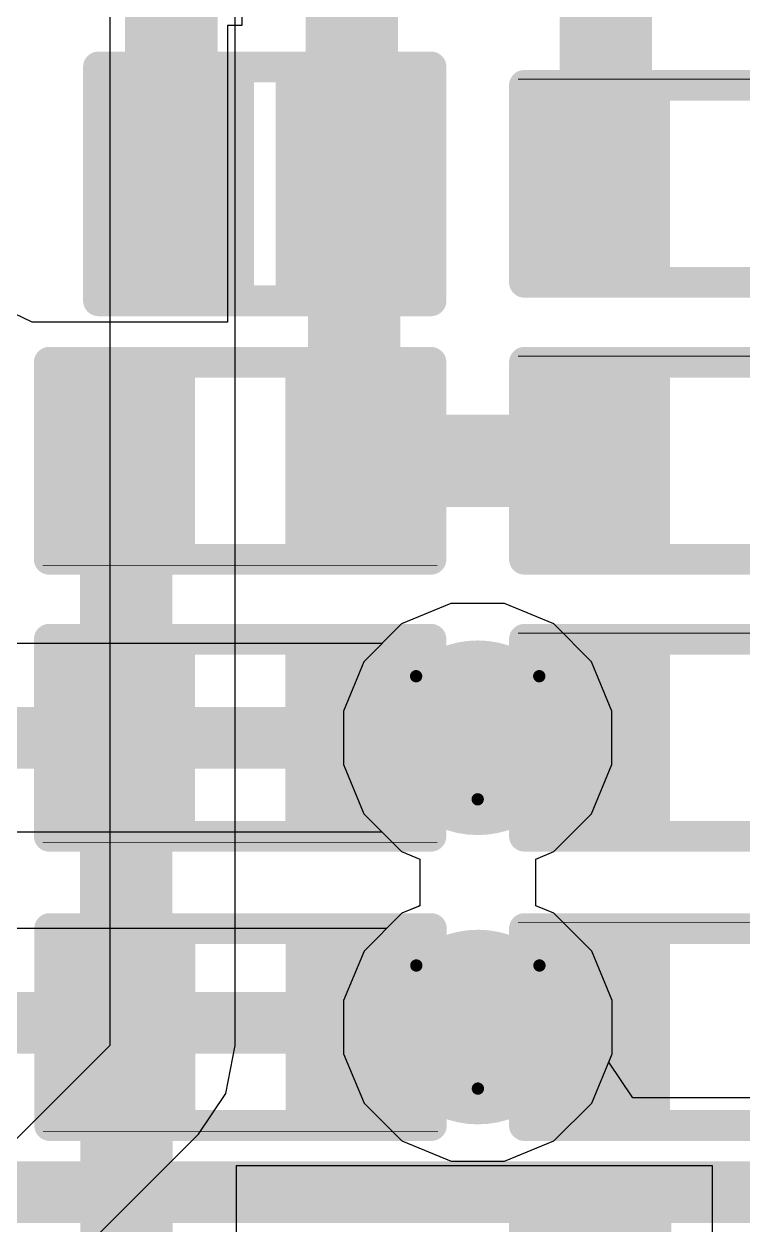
# Model space of a CAD drawing. Header units: inches. Extents: x -6 to 385, y -2 to 98.
# Drawn here: x 28.449 to 31.415, y 11.007 to 15.96 of the extents above; entities that cross this region are included whole.
import ezdxf

# ---------------------------------------------------------------- set-up
doc = ezdxf.new("R2010")
doc.units = ezdxf.units.IN
for name, color, linetype in [('Bottom Layer', 5, 'Continuous'), ('Bottom Overlay', 54, 'Continuous'), ('Bottom Paste', 16, 'Continuous'), ('Bottom Solder', 6, 'Continuous'), ('Drill Drawing', 1, 'Continuous'), ('Layer 1', 16, 'Continuous'), ('Layer 2', 76, 'Continuous'), ('Top Layer', 1, 'Continuous'), ('Top Solder', 216, 'Continuous'), ('Via Holes', 16, 'Continuous')]:
    doc.layers.add(name, color=color, linetype=linetype)

# ---------------------------------------------------------------- blocks, each defined once
blk = doc.blocks.new('R___0402_B_16')
at = {"layer": 'Bottom Layer'}
for points in [[(-0.2413, 0.3175), (-0.2413, -0.3175), (-0.6985, -0.3175), (-0.6985, 0.3175)], [(0.6985, 0.3175), (0.6985, -0.3175), (0.2413, -0.3175), (0.2413, 0.3175)]]:
    blk.add_hatch(color=5, dxfattribs=at).paths.add_polyline_path(points)
at = {"layer": 'Bottom Paste'}
for points in [[(-0.2413, 0.3175), (-0.2413, -0.3175), (-0.6985, -0.3175), (-0.6985, 0.3175)], [(0.6985, 0.3175), (0.6985, -0.3175), (0.2413, -0.3175), (0.2413, 0.3175)]]:
    blk.add_hatch(color=16, dxfattribs=at).paths.add_polyline_path(points)
at = {"layer": 'Bottom Solder'}
for points in [[(-0.1863, 0.3725), (-0.1863, -0.3725), (-0.7535, -0.3725), (-0.7535, 0.3725)], [(0.7535, 0.3725), (0.7535, -0.3725), (0.1863, -0.3725), (0.1863, 0.3725)]]:
    blk.add_hatch(color=6, dxfattribs=at).paths.add_polyline_path(points)
at = {"layer": 'Bottom Overlay'}
for points in [[(-0.7874, 0.4064, 0.127, 0.127, 0), (-0.7874, -0.4064, 0.127, 0.127, 0)], [(0.7874, 0.4064, 0.127, 0.127, 0), (-0.7874, 0.4064, 0.127, 0.127, 0)], [(0.7874, 0.4064, 0.127, 0.127, 0), (0.7874, -0.4064, 0.127, 0.127, 0)], [(0.8128, 0.4318, 0.00323, 0.00323, 0), (-0.8128, 0.4318, 0.00323, 0.00323, 0)], [(0.7874, -0.4064, 0.127, 0.127, 0), (-0.7874, -0.4064, 0.127, 0.127, 0)]]:
    blk.add_lwpolyline(points, format="xyseb", dxfattribs=at)
for points in [[(-0.8191, 0.4064, 0.0635, 0.0635, 1), (-0.7556, 0.4064, 0.0635, 0.0635, 1)], [(-0.8191, 0.4064, 0.0635, 0.0635, 1), (-0.7556, 0.4064, 0.0635, 0.0635, 1)], [(0.7556, 0.4064, 0.0635, 0.0635, 1), (0.8191, 0.4064, 0.0635, 0.0635, 1)], [(0.7556, 0.4064, 0.0635, 0.0635, 1), (0.8191, 0.4064, 0.0635, 0.0635, 1)], [(-0.8136, 0.4318, 0.00161, 0.00161, 1), (-0.812, 0.4318, 0.00161, 0.00161, 1)], [(0.812, 0.4318, 0.00161, 0.00161, 1), (0.8136, 0.4318, 0.00161, 0.00161, 1)], [(-0.8191, -0.4064, 0.0635, 0.0635, 1), (-0.7556, -0.4064, 0.0635, 0.0635, 1)], [(-0.8191, -0.4064, 0.0635, 0.0635, 1), (-0.7556, -0.4064, 0.0635, 0.0635, 1)], [(0.7556, -0.4064, 0.0635, 0.0635, 1), (0.8191, -0.4064, 0.0635, 0.0635, 1)], [(0.7556, -0.4064, 0.0635, 0.0635, 1), (0.8191, -0.4064, 0.0635, 0.0635, 1)]]:
    blk.add_lwpolyline(points, format="xyseb", close=True, dxfattribs=at)
blk = doc.blocks.new('R___0402_B_32')
at = {"layer": 'Bottom Layer'}
for points in [[(-0.2413, 0.3175), (-0.2413, -0.3175), (-0.6985, -0.3175), (-0.6985, 0.3175)], [(0.6985, 0.3175), (0.6985, -0.3175), (0.2413, -0.3175), (0.2413, 0.3175)]]:
    blk.add_hatch(color=5, dxfattribs=at).paths.add_polyline_path(points)
at = {"layer": 'Bottom Paste'}
for points in [[(-0.2413, 0.3175), (-0.2413, -0.3175), (-0.6985, -0.3175), (-0.6985, 0.3175)], [(0.6985, 0.3175), (0.6985, -0.3175), (0.2413, -0.3175), (0.2413, 0.3175)]]:
    blk.add_hatch(color=16, dxfattribs=at).paths.add_polyline_path(points)
at = {"layer": 'Bottom Solder'}
for points in [[(-0.1863, 0.3725), (-0.1863, -0.3725), (-0.7535, -0.3725), (-0.7535, 0.3725)], [(0.7535, 0.3725), (0.7535, -0.3725), (0.1863, -0.3725), (0.1863, 0.3725)]]:
    blk.add_hatch(color=6, dxfattribs=at).paths.add_polyline_path(points)
at = {"layer": 'Bottom Overlay'}
for points in [[(-0.7874, -0.4064, 0.127, 0.127, 0), (-0.7874, 0.4064, 0.127, 0.127, 0)], [(-0.7874, 0.4064, 0.127, 0.127, 0), (0.7874, 0.4064, 0.127, 0.127, 0)], [(0.7874, -0.4064, 0.127, 0.127, 0), (0.7874, 0.4064, 0.127, 0.127, 0)], [(-0.8128, 0.4318, 0.00323, 0.00323, 0), (0.8128, 0.4318, 0.00323, 0.00323, 0)], [(-0.7874, -0.4064, 0.127, 0.127, 0), (0.7874, -0.4064, 0.127, 0.127, 0)]]:
    blk.add_lwpolyline(points, format="xyseb", dxfattribs=at)
for points in [[(-0.8191, 0.4064, 0.0635, 0.0635, 1), (-0.7556, 0.4064, 0.0635, 0.0635, 1)], [(-0.8191, 0.4064, 0.0635, 0.0635, 1), (-0.7556, 0.4064, 0.0635, 0.0635, 1)], [(0.7556, 0.4064, 0.0635, 0.0635, 1), (0.8191, 0.4064, 0.0635, 0.0635, 1)], [(0.7556, 0.4064, 0.0635, 0.0635, 1), (0.8191, 0.4064, 0.0635, 0.0635, 1)], [(-0.8136, 0.4318, 0.00161, 0.00161, 1), (-0.812, 0.4318, 0.00161, 0.00161, 1)], [(0.812, 0.4318, 0.00161, 0.00161, 1), (0.8136, 0.4318, 0.00161, 0.00161, 1)], [(-0.8191, -0.4064, 0.0635, 0.0635, 1), (-0.7556, -0.4064, 0.0635, 0.0635, 1)], [(-0.8191, -0.4064, 0.0635, 0.0635, 1), (-0.7556, -0.4064, 0.0635, 0.0635, 1)], [(0.7556, -0.4064, 0.0635, 0.0635, 1), (0.8191, -0.4064, 0.0635, 0.0635, 1)], [(0.7556, -0.4064, 0.0635, 0.0635, 1), (0.8191, -0.4064, 0.0635, 0.0635, 1)]]:
    blk.add_lwpolyline(points, format="xyseb", close=True, dxfattribs=at)
blk = doc.blocks.new('R___0402_B_33')
at = {"layer": 'Bottom Layer'}
for points in [[(-0.2413, 0.3175), (-0.2413, -0.3175), (-0.6985, -0.3175), (-0.6985, 0.3175)], [(0.6985, 0.3175), (0.6985, -0.3175), (0.2413, -0.3175), (0.2413, 0.3175)]]:
    blk.add_hatch(color=5, dxfattribs=at).paths.add_polyline_path(points)
at = {"layer": 'Bottom Paste'}
for points in [[(-0.2413, 0.3175), (-0.2413, -0.3175), (-0.6985, -0.3175), (-0.6985, 0.3175)], [(0.6985, 0.3175), (0.6985, -0.3175), (0.2413, -0.3175), (0.2413, 0.3175)]]:
    blk.add_hatch(color=16, dxfattribs=at).paths.add_polyline_path(points)
at = {"layer": 'Bottom Solder'}
for points in [[(-0.1863, 0.3725), (-0.1863, -0.3725), (-0.7535, -0.3725), (-0.7535, 0.3725)], [(0.7535, 0.3725), (0.7535, -0.3725), (0.1863, -0.3725), (0.1863, 0.3725)]]:
    blk.add_hatch(color=6, dxfattribs=at).paths.add_polyline_path(points)
at = {"layer": 'Bottom Overlay'}
for points in [[(-0.7874, -0.4064, 0.127, 0.127, 0), (-0.7874, 0.4064, 0.127, 0.127, 0)], [(-0.7874, 0.4064, 0.127, 0.127, 0), (0.7874, 0.4064, 0.127, 0.127, 0)], [(0.7874, -0.4064, 0.127, 0.127, 0), (0.7874, 0.4064, 0.127, 0.127, 0)], [(-0.8128, 0.4318, 0.00323, 0.00323, 0), (0.8128, 0.4318, 0.00323, 0.00323, 0)], [(-0.7874, -0.4064, 0.127, 0.127, 0), (0.7874, -0.4064, 0.127, 0.127, 0)]]:
    blk.add_lwpolyline(points, format="xyseb", dxfattribs=at)
for points in [[(-0.8191, 0.4064, 0.0635, 0.0635, 1), (-0.7556, 0.4064, 0.0635, 0.0635, 1)], [(-0.8191, 0.4064, 0.0635, 0.0635, 1), (-0.7556, 0.4064, 0.0635, 0.0635, 1)], [(0.7556, 0.4064, 0.0635, 0.0635, 1), (0.8191, 0.4064, 0.0635, 0.0635, 1)], [(0.7556, 0.4064, 0.0635, 0.0635, 1), (0.8191, 0.4064, 0.0635, 0.0635, 1)], [(-0.8136, 0.4318, 0.00161, 0.00161, 1), (-0.812, 0.4318, 0.00161, 0.00161, 1)], [(0.812, 0.4318, 0.00161, 0.00161, 1), (0.8136, 0.4318, 0.00161, 0.00161, 1)], [(-0.8191, -0.4064, 0.0635, 0.0635, 1), (-0.7556, -0.4064, 0.0635, 0.0635, 1)], [(-0.8191, -0.4064, 0.0635, 0.0635, 1), (-0.7556, -0.4064, 0.0635, 0.0635, 1)], [(0.7556, -0.4064, 0.0635, 0.0635, 1), (0.8191, -0.4064, 0.0635, 0.0635, 1)], [(0.7556, -0.4064, 0.0635, 0.0635, 1), (0.8191, -0.4064, 0.0635, 0.0635, 1)]]:
    blk.add_lwpolyline(points, format="xyseb", close=True, dxfattribs=at)
blk = doc.blocks.new('R___0402_B_34')
at = {"layer": 'Bottom Layer'}
for points in [[(-0.2413, 0.3175), (-0.2413, -0.3175), (-0.6985, -0.3175), (-0.6985, 0.3175)], [(0.6985, 0.3175), (0.6985, -0.3175), (0.2413, -0.3175), (0.2413, 0.3175)]]:
    blk.add_hatch(color=5, dxfattribs=at).paths.add_polyline_path(points)
at = {"layer": 'Bottom Paste'}
for points in [[(-0.2413, 0.3175), (-0.2413, -0.3175), (-0.6985, -0.3175), (-0.6985, 0.3175)], [(0.6985, 0.3175), (0.6985, -0.3175), (0.2413, -0.3175), (0.2413, 0.3175)]]:
    blk.add_hatch(color=16, dxfattribs=at).paths.add_polyline_path(points)
at = {"layer": 'Bottom Solder'}
for points in [[(-0.1863, 0.3725), (-0.1863, -0.3725), (-0.7535, -0.3725), (-0.7535, 0.3725)], [(0.7535, 0.3725), (0.7535, -0.3725), (0.1863, -0.3725), (0.1863, 0.3725)]]:
    blk.add_hatch(color=6, dxfattribs=at).paths.add_polyline_path(points)
at = {"layer": 'Bottom Overlay'}
for points in [[(-0.7874, -0.4064, 0.127, 0.127, 0), (-0.7874, 0.4064, 0.127, 0.127, 0)], [(-0.7874, 0.4064, 0.127, 0.127, 0), (0.7874, 0.4064, 0.127, 0.127, 0)], [(0.7874, -0.4064, 0.127, 0.127, 0), (0.7874, 0.4064, 0.127, 0.127, 0)], [(-0.8128, 0.4318, 0.00323, 0.00323, 0), (0.8128, 0.4318, 0.00323, 0.00323, 0)], [(-0.7874, -0.4064, 0.127, 0.127, 0), (0.7874, -0.4064, 0.127, 0.127, 0)]]:
    blk.add_lwpolyline(points, format="xyseb", dxfattribs=at)
for points in [[(-0.8191, 0.4064, 0.0635, 0.0635, 1), (-0.7556, 0.4064, 0.0635, 0.0635, 1)], [(-0.8191, 0.4064, 0.0635, 0.0635, 1), (-0.7556, 0.4064, 0.0635, 0.0635, 1)], [(0.7556, 0.4064, 0.0635, 0.0635, 1), (0.8191, 0.4064, 0.0635, 0.0635, 1)], [(0.7556, 0.4064, 0.0635, 0.0635, 1), (0.8191, 0.4064, 0.0635, 0.0635, 1)], [(-0.8136, 0.4318, 0.00161, 0.00161, 1), (-0.812, 0.4318, 0.00161, 0.00161, 1)], [(0.812, 0.4318, 0.00161, 0.00161, 1), (0.8136, 0.4318, 0.00161, 0.00161, 1)], [(-0.8191, -0.4064, 0.0635, 0.0635, 1), (-0.7556, -0.4064, 0.0635, 0.0635, 1)], [(-0.8191, -0.4064, 0.0635, 0.0635, 1), (-0.7556, -0.4064, 0.0635, 0.0635, 1)], [(0.7556, -0.4064, 0.0635, 0.0635, 1), (0.8191, -0.4064, 0.0635, 0.0635, 1)], [(0.7556, -0.4064, 0.0635, 0.0635, 1), (0.8191, -0.4064, 0.0635, 0.0635, 1)]]:
    blk.add_lwpolyline(points, format="xyseb", close=True, dxfattribs=at)
blk = doc.blocks.new('R___0402_B_36')
at = {"layer": 'Bottom Layer'}
for points in [[(-0.2413, 0.3175), (-0.2413, -0.3175), (-0.6985, -0.3175), (-0.6985, 0.3175)], [(0.6985, 0.3175), (0.6985, -0.3175), (0.2413, -0.3175), (0.2413, 0.3175)]]:
    blk.add_hatch(color=5, dxfattribs=at).paths.add_polyline_path(points)
at = {"layer": 'Bottom Paste'}
for points in [[(-0.2413, 0.3175), (-0.2413, -0.3175), (-0.6985, -0.3175), (-0.6985, 0.3175)], [(0.6985, 0.3175), (0.6985, -0.3175), (0.2413, -0.3175), (0.2413, 0.3175)]]:
    blk.add_hatch(color=16, dxfattribs=at).paths.add_polyline_path(points)
at = {"layer": 'Bottom Solder'}
for points in [[(-0.1863, 0.3725), (-0.1863, -0.3725), (-0.7535, -0.3725), (-0.7535, 0.3725)], [(0.7535, 0.3725), (0.7535, -0.3725), (0.1863, -0.3725), (0.1863, 0.3725)]]:
    blk.add_hatch(color=6, dxfattribs=at).paths.add_polyline_path(points)
at = {"layer": 'Bottom Overlay'}
for points in [[(-0.7874, -0.4064, 0.127, 0.127, 0), (-0.7874, 0.4064, 0.127, 0.127, 0)], [(-0.7874, 0.4064, 0.127, 0.127, 0), (0.7874, 0.4064, 0.127, 0.127, 0)], [(0.7874, -0.4064, 0.127, 0.127, 0), (0.7874, 0.4064, 0.127, 0.127, 0)], [(-0.8128, 0.4318, 0.00323, 0.00323, 0), (0.8128, 0.4318, 0.00323, 0.00323, 0)], [(-0.7874, -0.4064, 0.127, 0.127, 0), (0.7874, -0.4064, 0.127, 0.127, 0)]]:
    blk.add_lwpolyline(points, format="xyseb", dxfattribs=at)
for points in [[(-0.8191, 0.4064, 0.0635, 0.0635, 1), (-0.7556, 0.4064, 0.0635, 0.0635, 1)], [(-0.8191, 0.4064, 0.0635, 0.0635, 1), (-0.7556, 0.4064, 0.0635, 0.0635, 1)], [(0.7556, 0.4064, 0.0635, 0.0635, 1), (0.8191, 0.4064, 0.0635, 0.0635, 1)], [(0.7556, 0.4064, 0.0635, 0.0635, 1), (0.8191, 0.4064, 0.0635, 0.0635, 1)], [(-0.8136, 0.4318, 0.00161, 0.00161, 1), (-0.812, 0.4318, 0.00161, 0.00161, 1)], [(0.812, 0.4318, 0.00161, 0.00161, 1), (0.8136, 0.4318, 0.00161, 0.00161, 1)], [(-0.8191, -0.4064, 0.0635, 0.0635, 1), (-0.7556, -0.4064, 0.0635, 0.0635, 1)], [(-0.8191, -0.4064, 0.0635, 0.0635, 1), (-0.7556, -0.4064, 0.0635, 0.0635, 1)], [(0.7556, -0.4064, 0.0635, 0.0635, 1), (0.8191, -0.4064, 0.0635, 0.0635, 1)], [(0.7556, -0.4064, 0.0635, 0.0635, 1), (0.8191, -0.4064, 0.0635, 0.0635, 1)]]:
    blk.add_lwpolyline(points, format="xyseb", close=True, dxfattribs=at)
blk = doc.blocks.new('R___0402_B_39')
at = {"layer": 'Bottom Layer'}
for points in [[(-0.2413, 0.3175), (-0.2413, -0.3175), (-0.6985, -0.3175), (-0.6985, 0.3175)], [(0.6985, 0.3175), (0.6985, -0.3175), (0.2413, -0.3175), (0.2413, 0.3175)]]:
    blk.add_hatch(color=5, dxfattribs=at).paths.add_polyline_path(points)
at = {"layer": 'Bottom Paste'}
for points in [[(-0.2413, 0.3175), (-0.2413, -0.3175), (-0.6985, -0.3175), (-0.6985, 0.3175)], [(0.6985, 0.3175), (0.6985, -0.3175), (0.2413, -0.3175), (0.2413, 0.3175)]]:
    blk.add_hatch(color=16, dxfattribs=at).paths.add_polyline_path(points)
at = {"layer": 'Bottom Solder'}
for points in [[(-0.1863, 0.3725), (-0.1863, -0.3725), (-0.7535, -0.3725), (-0.7535, 0.3725)], [(0.7535, 0.3725), (0.7535, -0.3725), (0.1863, -0.3725), (0.1863, 0.3725)]]:
    blk.add_hatch(color=6, dxfattribs=at).paths.add_polyline_path(points)
at = {"layer": 'Bottom Overlay'}
for points in [[(-0.7874, 0.4064, 0.127, 0.127, 0), (-0.7874, -0.4064, 0.127, 0.127, 0)], [(0.7874, 0.4064, 0.127, 0.127, 0), (-0.7874, 0.4064, 0.127, 0.127, 0)], [(0.7874, 0.4064, 0.127, 0.127, 0), (0.7874, -0.4064, 0.127, 0.127, 0)], [(0.8128, 0.4318, 0.00323, 0.00323, 0), (-0.8128, 0.4318, 0.00323, 0.00323, 0)], [(0.7874, -0.4064, 0.127, 0.127, 0), (-0.7874, -0.4064, 0.127, 0.127, 0)]]:
    blk.add_lwpolyline(points, format="xyseb", dxfattribs=at)
for points in [[(-0.8191, 0.4064, 0.0635, 0.0635, 1), (-0.7556, 0.4064, 0.0635, 0.0635, 1)], [(-0.8191, 0.4064, 0.0635, 0.0635, 1), (-0.7556, 0.4064, 0.0635, 0.0635, 1)], [(0.7556, 0.4064, 0.0635, 0.0635, 1), (0.8191, 0.4064, 0.0635, 0.0635, 1)], [(0.7556, 0.4064, 0.0635, 0.0635, 1), (0.8191, 0.4064, 0.0635, 0.0635, 1)], [(-0.8136, 0.4318, 0.00161, 0.00161, 1), (-0.812, 0.4318, 0.00161, 0.00161, 1)], [(0.812, 0.4318, 0.00161, 0.00161, 1), (0.8136, 0.4318, 0.00161, 0.00161, 1)], [(-0.8191, -0.4064, 0.0635, 0.0635, 1), (-0.7556, -0.4064, 0.0635, 0.0635, 1)], [(-0.8191, -0.4064, 0.0635, 0.0635, 1), (-0.7556, -0.4064, 0.0635, 0.0635, 1)], [(0.7556, -0.4064, 0.0635, 0.0635, 1), (0.8191, -0.4064, 0.0635, 0.0635, 1)], [(0.7556, -0.4064, 0.0635, 0.0635, 1), (0.8191, -0.4064, 0.0635, 0.0635, 1)]]:
    blk.add_lwpolyline(points, format="xyseb", close=True, dxfattribs=at)
blk = doc.blocks.new('R___0402_B_40')
at = {"layer": 'Bottom Layer'}
for points in [[(-0.2413, 0.3175), (-0.2413, -0.3175), (-0.6985, -0.3175), (-0.6985, 0.3175)], [(0.6985, 0.3175), (0.6985, -0.3175), (0.2413, -0.3175), (0.2413, 0.3175)]]:
    blk.add_hatch(color=5, dxfattribs=at).paths.add_polyline_path(points)
at = {"layer": 'Bottom Paste'}
for points in [[(-0.2413, 0.3175), (-0.2413, -0.3175), (-0.6985, -0.3175), (-0.6985, 0.3175)], [(0.6985, 0.3175), (0.6985, -0.3175), (0.2413, -0.3175), (0.2413, 0.3175)]]:
    blk.add_hatch(color=16, dxfattribs=at).paths.add_polyline_path(points)
at = {"layer": 'Bottom Solder'}
for points in [[(-0.1863, 0.3725), (-0.1863, -0.3725), (-0.7535, -0.3725), (-0.7535, 0.3725)], [(0.7535, 0.3725), (0.7535, -0.3725), (0.1863, -0.3725), (0.1863, 0.3725)]]:
    blk.add_hatch(color=6, dxfattribs=at).paths.add_polyline_path(points)
at = {"layer": 'Bottom Overlay'}
for points in [[(-0.7874, 0.4064, 0.127, 0.127, 0), (-0.7874, -0.4064, 0.127, 0.127, 0)], [(0.7874, 0.4064, 0.127, 0.127, 0), (-0.7874, 0.4064, 0.127, 0.127, 0)], [(0.7874, 0.4064, 0.127, 0.127, 0), (0.7874, -0.4064, 0.127, 0.127, 0)], [(0.8128, 0.4318, 0.00323, 0.00323, 0), (-0.8128, 0.4318, 0.00323, 0.00323, 0)], [(0.7874, -0.4064, 0.127, 0.127, 0), (-0.7874, -0.4064, 0.127, 0.127, 0)]]:
    blk.add_lwpolyline(points, format="xyseb", dxfattribs=at)
for points in [[(-0.8191, 0.4064, 0.0635, 0.0635, 1), (-0.7556, 0.4064, 0.0635, 0.0635, 1)], [(-0.8191, 0.4064, 0.0635, 0.0635, 1), (-0.7556, 0.4064, 0.0635, 0.0635, 1)], [(0.7556, 0.4064, 0.0635, 0.0635, 1), (0.8191, 0.4064, 0.0635, 0.0635, 1)], [(0.7556, 0.4064, 0.0635, 0.0635, 1), (0.8191, 0.4064, 0.0635, 0.0635, 1)], [(-0.8136, 0.4318, 0.00161, 0.00161, 1), (-0.812, 0.4318, 0.00161, 0.00161, 1)], [(0.812, 0.4318, 0.00161, 0.00161, 1), (0.8136, 0.4318, 0.00161, 0.00161, 1)], [(-0.8191, -0.4064, 0.0635, 0.0635, 1), (-0.7556, -0.4064, 0.0635, 0.0635, 1)], [(-0.8191, -0.4064, 0.0635, 0.0635, 1), (-0.7556, -0.4064, 0.0635, 0.0635, 1)], [(0.7556, -0.4064, 0.0635, 0.0635, 1), (0.8191, -0.4064, 0.0635, 0.0635, 1)], [(0.7556, -0.4064, 0.0635, 0.0635, 1), (0.8191, -0.4064, 0.0635, 0.0635, 1)]]:
    blk.add_lwpolyline(points, format="xyseb", close=True, dxfattribs=at)
blk = doc.blocks.new('SOD_882_B__D___________B_69')
at = {"layer": 'Bottom Layer'}
for points in [[(-0.1, -0.4), (-0.6, -0.4), (-0.6, 0.4), (-0.1, 0.4)], [(0.6, -0.4), (0.1, -0.4), (0.1, 0.4), (0.6, 0.4)]]:
    blk.add_hatch(color=5, dxfattribs=at).paths.add_polyline_path(points)
at = {"layer": 'Bottom Paste'}
for points in [[(-0.1, -0.4), (-0.6, -0.4), (-0.6, 0.4), (-0.1, 0.4)], [(0.6, -0.4), (0.1, -0.4), (0.1, 0.4), (0.6, 0.4)]]:
    blk.add_hatch(color=16, dxfattribs=at).paths.add_polyline_path(points)
at = {"layer": 'Bottom Solder'}
for points in [[(-0.045, -0.455), (-0.655, -0.455), (-0.655, 0.455), (-0.045, 0.455)], [(0.655, -0.455), (0.045, -0.455), (0.045, 0.455), (0.655, 0.455)]]:
    blk.add_hatch(color=6, dxfattribs=at).paths.add_polyline_path(points)
at = {"layer": 'Bottom Overlay'}
for points in [[(-0.6858, -0.4826, 0.127, 0.127, 0), (-0.6858, 0.4826, 0.127, 0.127, 0)], [(-0.6858, 0.4826, 0.127, 0.127, 0), (0.6858, 0.4826, 0.127, 0.127, 0)], [(0.6858, -0.4826, 0.127, 0.127, 0), (0.6858, 0.4826, 0.127, 0.127, 0)], [(-0.6858, -0.4826, 0.127, 0.127, 0), (0.6858, -0.4826, 0.127, 0.127, 0)]]:
    blk.add_lwpolyline(points, format="xyseb", dxfattribs=at)
for points in [[(-0.7176, 0.4826, 0.0635, 0.0635, 1), (-0.654, 0.4826, 0.0635, 0.0635, 1)], [(-0.7176, 0.4826, 0.0635, 0.0635, 1), (-0.654, 0.4826, 0.0635, 0.0635, 1)], [(0.654, 0.4826, 0.0635, 0.0635, 1), (0.7176, 0.4826, 0.0635, 0.0635, 1)], [(0.654, 0.4826, 0.0635, 0.0635, 1), (0.7176, 0.4826, 0.0635, 0.0635, 1)], [(-0.7176, -0.4826, 0.0635, 0.0635, 1), (-0.654, -0.4826, 0.0635, 0.0635, 1)], [(-0.7176, -0.4826, 0.0635, 0.0635, 1), (-0.654, -0.4826, 0.0635, 0.0635, 1)], [(0.654, -0.4826, 0.0635, 0.0635, 1), (0.7176, -0.4826, 0.0635, 0.0635, 1)], [(0.654, -0.4826, 0.0635, 0.0635, 1), (0.7176, -0.4826, 0.0635, 0.0635, 1)]]:
    blk.add_lwpolyline(points, format="xyseb", close=True, dxfattribs=at)
blk = doc.blocks.new('C___0402_B_84')
at = {"layer": 'Bottom Layer'}
for points in [[(-0.2413, 0.3175), (-0.2413, -0.3175), (-0.6985, -0.3175), (-0.6985, 0.3175)], [(0.6985, 0.3175), (0.6985, -0.3175), (0.2413, -0.3175), (0.2413, 0.3175)]]:
    blk.add_hatch(color=5, dxfattribs=at).paths.add_polyline_path(points)
at = {"layer": 'Bottom Paste'}
for points in [[(-0.2413, 0.3175), (-0.2413, -0.3175), (-0.6985, -0.3175), (-0.6985, 0.3175)], [(0.6985, 0.3175), (0.6985, -0.3175), (0.2413, -0.3175), (0.2413, 0.3175)]]:
    blk.add_hatch(color=16, dxfattribs=at).paths.add_polyline_path(points)
at = {"layer": 'Bottom Solder'}
for points in [[(-0.1813, 0.3775), (-0.1813, -0.3775), (-0.7585, -0.3775), (-0.7585, 0.3775)], [(0.7585, 0.3775), (0.7585, -0.3775), (0.1813, -0.3775), (0.1813, 0.3775)]]:
    blk.add_hatch(color=6, dxfattribs=at).paths.add_polyline_path(points)
at = {"layer": 'Bottom Overlay'}
for points in [[(-0.7874, 0.4064, 0.127, 0.127, 0), (-0.7874, -0.4064, 0.127, 0.127, 0)], [(-0.2794, 0.4064, 0.127, 0.127, 0), (-0.7874, 0.4064, 0.127, 0.127, 0)], [(0.7874, 0.4064, 0.127, 0.127, 0), (0.2794, 0.4064, 0.127, 0.127, 0)], [(0.7874, 0.4064, 0.127, 0.127, 0), (0.7874, -0.4064, 0.127, 0.127, 0)], [(-0.2794, -0.4064, 0.127, 0.127, 0), (-0.7874, -0.4064, 0.127, 0.127, 0)], [(0.7874, -0.4064, 0.127, 0.127, 0), (0.2794, -0.4064, 0.127, 0.127, 0)]]:
    blk.add_lwpolyline(points, format="xyseb", dxfattribs=at)
for points in [[(-0.8191, 0.4064, 0.0635, 0.0635, 1), (-0.7556, 0.4064, 0.0635, 0.0635, 1)], [(-0.8191, 0.4064, 0.0635, 0.0635, 1), (-0.7556, 0.4064, 0.0635, 0.0635, 1)], [(-0.3112, 0.4064, 0.0635, 0.0635, 1), (-0.2477, 0.4064, 0.0635, 0.0635, 1)], [(0.2477, 0.4064, 0.0635, 0.0635, 1), (0.3111, 0.4064, 0.0635, 0.0635, 1)], [(0.7557, 0.4064, 0.0635, 0.0635, 1), (0.8192, 0.4064, 0.0635, 0.0635, 1)], [(0.7557, 0.4064, 0.0635, 0.0635, 1), (0.8192, 0.4064, 0.0635, 0.0635, 1)], [(-0.8191, -0.4064, 0.0635, 0.0635, 1), (-0.7556, -0.4064, 0.0635, 0.0635, 1)], [(-0.8191, -0.4064, 0.0635, 0.0635, 1), (-0.7556, -0.4064, 0.0635, 0.0635, 1)], [(-0.3111, -0.4064, 0.0635, 0.0635, 1), (-0.2477, -0.4064, 0.0635, 0.0635, 1)], [(0.2477, -0.4064, 0.0635, 0.0635, 1), (0.3111, -0.4064, 0.0635, 0.0635, 1)], [(0.7556, -0.4064, 0.0635, 0.0635, 1), (0.8191, -0.4064, 0.0635, 0.0635, 1)], [(0.7556, -0.4064, 0.0635, 0.0635, 1), (0.8191, -0.4064, 0.0635, 0.0635, 1)]]:
    blk.add_lwpolyline(points, format="xyseb", close=True, dxfattribs=at)

msp = doc.modelspace()

# ---------------------------------------------------------------- hatches: boundary and pattern name
at = {"layer": 'Bottom Layer'}
h = msp.add_hatch(color=5, dxfattribs=at)
edge = h.paths.add_edge_path()
edge.add_arc((30.3209, 13.014), 0.3, 0, 360)
h = msp.add_hatch(color=5, dxfattribs=at)
edge = h.paths.add_edge_path()
edge.add_arc((30.3217, 11.8202), 0.3, 0, 360)
at = {"layer": 'Bottom Solder'}
h = msp.add_hatch(color=6, dxfattribs=at)
edge = h.paths.add_edge_path()
edge.add_arc((30.3209, 13.014), 0.4016, 0, 360)
h = msp.add_hatch(color=6, dxfattribs=at)
edge = h.paths.add_edge_path()
edge.add_arc((30.3217, 11.8202), 0.4016, 0, 360)
at = {"layer": 'Layer 1'}
h = msp.add_hatch(color=16, dxfattribs=at)
edge = h.paths.add_edge_path()
edge.add_arc((30.3209, 13.014), 0.3, 0, 360)
h = msp.add_hatch(color=16, dxfattribs=at)
edge = h.paths.add_edge_path()
edge.add_arc((30.3217, 11.8202), 0.3, 0, 360)
at = {"layer": 'Layer 2'}
h = msp.add_hatch(color=76, dxfattribs=at)
edge = h.paths.add_edge_path()
edge.add_arc((30.3209, 13.014), 0.3, 0, 360)
h = msp.add_hatch(color=76, dxfattribs=at)
edge = h.paths.add_edge_path()
edge.add_arc((30.3217, 11.8202), 0.3, 0, 360)
at = {"layer": 'Top Layer'}
h = msp.add_hatch(color=1, dxfattribs=at)
edge = h.paths.add_edge_path()
edge.add_arc((30.3209, 13.014), 0.3, 0, 360)
h = msp.add_hatch(color=1, dxfattribs=at)
edge = h.paths.add_edge_path()
edge.add_arc((30.3217, 11.8202), 0.3, 0, 360)
at = {"layer": 'Top Solder'}
h = msp.add_hatch(color=216, dxfattribs=at)
edge = h.paths.add_edge_path()
edge.add_arc((30.3209, 13.014), 0.4016, 0, 360)
h = msp.add_hatch(color=216, dxfattribs=at)
edge = h.paths.add_edge_path()
edge.add_arc((30.3217, 11.8202), 0.4016, 0, 360)
at = {"layer": 'Via Holes'}
h = msp.add_hatch(color=7, dxfattribs=at)
edge = h.paths.add_edge_path()
edge.add_arc((30.3209, 13.014), 0.15, 0, 360)
h = msp.add_hatch(color=7, dxfattribs=at)
edge = h.paths.add_edge_path()
edge.add_arc((30.3217, 11.8202), 0.15, 0, 360)

# ---------------------------------------------------------------- linework, layer by layer
at = {"layer": 'Bottom Layer'}
for p, q in [((29.3483, 18.6068), (29.3483, 15.9539)), ((29.3483, 15.9539), (29.2884, 15.9539)), ((29.2884, 15.9539), (29.2884, 14.7285)), ((28.4834, 14.7285), (28.3694, 14.7845)), ((29.2884, 14.7285), (28.4834, 14.7285)), ((29.3257, 10.7789), (29.3257, 11.2487)), ((29.3257, 11.2487), (30.1707, 11.2487)), ((30.1707, 11.2487), (30.2949, 11.2487)), ((30.2949, 11.2487), (30.2949, 11.2487)), ((30.2949, 11.2487), (30.3485, 11.2487)), ((30.3485, 11.2487), (30.3485, 11.2487)), ((30.3485, 11.2487), (31.2883, 11.2487)), ((31.2883, 11.2487), (31.2883, 10.1565))]:
    msp.add_line(p, q, dxfattribs=at)
for points in [[(29.8015, 15.3091, 0.381, 0.381, 0), (29.8015, 18.6068, 0.381, 0.381, 0)], [(29.057, 15.3353, 0.381, 0.381, 0), (29.057, 16.5192, 0.381, 0.381, 0)], [(30.8494, 15.3, 0.381, 0.381, 0), (30.8494, 16.5192, 0.381, 0.381, 0)], [(29.057, 15.3353, 0.381, 0.381, 0), (29.0924, 15.2999, 0.381, 0.381, 0)], [(29.7924, 15.2999, 0.381, 0.381, 0), (29.8015, 15.3091, 0.381, 0.381, 0)], [(29.7924, 15.2999, 0.381, 0.381, 0), (29.8107, 15.2999, 0.381, 0.381, 0)], [(29.8107, 14.157, 0.381, 0.381, 0), (29.8107, 15.2999, 0.381, 0.381, 0)], [(30.8311, 15.3, 0.381, 0.381, 0), (30.8494, 15.3, 0.381, 0.381, 0)], [(28.8631, 14.1492, 0.381, 0.381, 0), (28.8709, 14.157, 0.381, 0.381, 0)], [(28.8709, 13.014, 0.381, 0.381, 0), (28.8709, 14.157, 0.381, 0.381, 0)], [(29.8107, 14.157, 0.381, 0.381, 0), (30.8312, 14.157, 0.381, 0.381, 0)], [(28.8709, 11.8202, 0.381, 0.381, 0), (28.8709, 13.014, 0.381, 0.381, 0)], [(29.8107, 13.014, 0.381, 0.381, 0), (30.3209, 13.014, 0.381, 0.381, 0)], [(30.3209, 13.014, 0.381, 0.381, 0), (30.8312, 13.014, 0.381, 0.381, 0)], [(28.8709, 11.8202, 0.381, 0.381, 0), (28.8725, 11.8202, 0.381, 0.381, 0)], [(28.8725, 10.4486, 0.381, 0.381, 0), (28.8725, 11.8202, 0.381, 0.381, 0)], [(29.8123, 11.8202, 0.381, 0.381, 0), (30.3217, 11.8202, 0.381, 0.381, 0)], [(30.3217, 11.8202, 0.381, 0.381, 0), (30.8311, 11.8202, 0.381, 0.381, 0)]]:
    msp.add_lwpolyline(points, format="xyseb", dxfattribs=at)
for points in [[(28.9618, 15.3353, 0.1905, 0.1905, 1), (29.1523, 15.3353, 0.1905, 0.1905, 1)], [(28.9618, 15.3353, 0.1905, 0.1905, 1), (29.1523, 15.3353, 0.1905, 0.1905, 1)], [(28.9971, 15.2999, 0.1905, 0.1905, 1), (29.1876, 15.2999, 0.1905, 0.1905, 1)], [(29.6971, 15.2999, 0.1905, 0.1905, 1), (29.8876, 15.2999, 0.1905, 0.1905, 1)], [(29.6971, 15.2999, 0.1905, 0.1905, 1), (29.8876, 15.2999, 0.1905, 0.1905, 1)], [(29.7063, 15.3091, 0.1905, 0.1905, 1), (29.8968, 15.3091, 0.1905, 0.1905, 1)], [(29.7063, 15.3091, 0.1905, 0.1905, 1), (29.8968, 15.3091, 0.1905, 0.1905, 1)], [(29.7154, 15.2999, 0.1905, 0.1905, 1), (29.9059, 15.2999, 0.1905, 0.1905, 1)], [(29.7154, 15.2999, 0.1905, 0.1905, 1), (29.9059, 15.2999, 0.1905, 0.1905, 1)], [(30.7358, 15.3, 0.1905, 0.1905, 1), (30.9263, 15.3, 0.1905, 0.1905, 1)], [(30.7541, 15.3, 0.1905, 0.1905, 1), (30.9446, 15.3, 0.1905, 0.1905, 1)], [(30.7541, 15.3, 0.1905, 0.1905, 1), (30.9446, 15.3, 0.1905, 0.1905, 1)], [(28.7679, 14.1492, 0.1905, 0.1905, 1), (28.9584, 14.1492, 0.1905, 0.1905, 1)], [(28.7756, 14.157, 0.1905, 0.1905, 1), (28.9661, 14.157, 0.1905, 0.1905, 1)], [(28.7756, 14.157, 0.1905, 0.1905, 1), (28.9661, 14.157, 0.1905, 0.1905, 1)], [(29.7154, 14.157, 0.1905, 0.1905, 1), (29.9059, 14.157, 0.1905, 0.1905, 1)], [(29.7154, 14.157, 0.1905, 0.1905, 1), (29.9059, 14.157, 0.1905, 0.1905, 1)], [(30.7359, 14.157, 0.1905, 0.1905, 1), (30.9264, 14.157, 0.1905, 0.1905, 1)], [(28.7756, 13.014, 0.1905, 0.1905, 1), (28.9661, 13.014, 0.1905, 0.1905, 1)], [(28.7756, 13.014, 0.1905, 0.1905, 1), (28.9661, 13.014, 0.1905, 0.1905, 1)], [(29.7154, 13.014, 0.1905, 0.1905, 1), (29.9059, 13.014, 0.1905, 0.1905, 1)], [(30.2257, 13.014, 0.1905, 0.1905, 1), (30.4162, 13.014, 0.1905, 0.1905, 1)], [(30.2257, 13.014, 0.1905, 0.1905, 1), (30.4162, 13.014, 0.1905, 0.1905, 1)], [(30.7359, 13.014, 0.1905, 0.1905, 1), (30.9264, 13.014, 0.1905, 0.1905, 1)], [(28.7756, 11.8202, 0.1905, 0.1905, 1), (28.9661, 11.8202, 0.1905, 0.1905, 1)], [(28.7756, 11.8202, 0.1905, 0.1905, 1), (28.9661, 11.8202, 0.1905, 0.1905, 1)], [(28.7772, 11.8202, 0.1905, 0.1905, 1), (28.9677, 11.8202, 0.1905, 0.1905, 1)], [(28.7772, 11.8202, 0.1905, 0.1905, 1), (28.9677, 11.8202, 0.1905, 0.1905, 1)], [(29.717, 11.8202, 0.1905, 0.1905, 1), (29.9075, 11.8202, 0.1905, 0.1905, 1)], [(30.2264, 11.8202, 0.1905, 0.1905, 1), (30.4169, 11.8202, 0.1905, 0.1905, 1)], [(30.2264, 11.8202, 0.1905, 0.1905, 1), (30.4169, 11.8202, 0.1905, 0.1905, 1)], [(30.7358, 11.8202, 0.1905, 0.1905, 1), (30.9263, 11.8202, 0.1905, 0.1905, 1)]]:
    msp.add_lwpolyline(points, format="xyseb", close=True, dxfattribs=at)
at = {"layer": 'Drill Drawing'}
for points in [[(30.0669, 13.268, 0.0508, 0.0508, 0), (30.5749, 13.268, 0.0508, 0.0508, 0)], [(30.0669, 13.268, 0.0508, 0.0508, 0), (30.3209, 12.76, 0.0508, 0.0508, 0)], [(30.3209, 12.76, 0.0508, 0.0508, 0), (30.5749, 13.268, 0.0508, 0.0508, 0)], [(30.0677, 12.0742, 0.0508, 0.0508, 0), (30.5757, 12.0742, 0.0508, 0.0508, 0)], [(30.0677, 12.0742, 0.0508, 0.0508, 0), (30.3217, 11.5662, 0.0508, 0.0508, 0)], [(30.3217, 11.5662, 0.0508, 0.0508, 0), (30.5757, 12.0742, 0.0508, 0.0508, 0)]]:
    msp.add_lwpolyline(points, format="xyseb", dxfattribs=at)
for points in [[(30.0542, 13.268, 0.0254, 0.0254, 1), (30.0796, 13.268, 0.0254, 0.0254, 1)], [(30.0542, 13.268, 0.0254, 0.0254, 1), (30.0796, 13.268, 0.0254, 0.0254, 1)], [(30.5622, 13.268, 0.0254, 0.0254, 1), (30.5876, 13.268, 0.0254, 0.0254, 1)], [(30.5622, 13.268, 0.0254, 0.0254, 1), (30.5876, 13.268, 0.0254, 0.0254, 1)], [(30.3082, 12.76, 0.0254, 0.0254, 1), (30.3336, 12.76, 0.0254, 0.0254, 1)], [(30.3082, 12.76, 0.0254, 0.0254, 1), (30.3336, 12.76, 0.0254, 0.0254, 1)], [(30.055, 12.0742, 0.0254, 0.0254, 1), (30.0804, 12.0742, 0.0254, 0.0254, 1)], [(30.055, 12.0742, 0.0254, 0.0254, 1), (30.0804, 12.0742, 0.0254, 0.0254, 1)], [(30.563, 12.0742, 0.0254, 0.0254, 1), (30.5884, 12.0742, 0.0254, 0.0254, 1)], [(30.563, 12.0742, 0.0254, 0.0254, 1), (30.5884, 12.0742, 0.0254, 0.0254, 1)], [(30.309, 11.5662, 0.0254, 0.0254, 1), (30.3344, 11.5662, 0.0254, 0.0254, 1)], [(30.309, 11.5662, 0.0254, 0.0254, 1), (30.3344, 11.5662, 0.0254, 0.0254, 1)]]:
    msp.add_lwpolyline(points, format="xyseb", close=True, dxfattribs=at)
at = {"layer": 'Layer 1'}
for p, q in [((30.2107, 13.568), (30.0071, 13.4837)), ((30.4311, 13.568), (30.2107, 13.568)), ((30.6348, 13.4837), (30.4311, 13.568)), ((30.0071, 13.4837), (29.8513, 13.3278)), ((30.7906, 13.3278), (30.6348, 13.4837)), ((29.8513, 13.3278), (29.7669, 13.1242)), ((30.8749, 13.1242), (30.7906, 13.3278)), ((29.7669, 13.1242), (29.7669, 12.9038)), ((30.8749, 12.9038), (30.8749, 13.1242)), ((29.7669, 12.9038), (29.8513, 12.7002)), ((30.7906, 12.7002), (30.8749, 12.9038)), ((29.8513, 12.7002), (30.0071, 12.5443)), ((30.6348, 12.5443), (30.7906, 12.7002)), ((30.0071, 12.5443), (30.0824, 12.5132)), ((30.5603, 12.5135), (30.6348, 12.5443)), ((30.0824, 12.5132), (30.0824, 12.3207)), ((30.5603, 12.321), (30.5603, 12.5135)), ((30.0079, 12.2899), (29.852, 12.134)), ((30.0824, 12.3207), (30.0079, 12.2899)), ((30.6355, 12.2899), (30.5603, 12.321)), ((30.7914, 12.134), (30.6355, 12.2899)), ((29.852, 12.134), (29.7677, 11.9304)), ((30.8757, 11.9304), (30.7914, 12.134)), ((29.7677, 11.9304), (29.7677, 11.71)), ((30.8757, 11.71), (30.8757, 11.9304)), ((29.7677, 11.71), (29.852, 11.5064)), ((30.7914, 11.5064), (30.8757, 11.71)), ((29.852, 11.5064), (30.0079, 11.3505)), ((30.6355, 11.3505), (30.7914, 11.5064)), ((30.0079, 11.3505), (30.2115, 11.2662)), ((30.4319, 11.2662), (30.6355, 11.3505)), ((30.2115, 11.2662), (30.4319, 11.2662))]:
    msp.add_line(p, q, dxfattribs=at)
at = {"layer": 'Layer 2'}
for p, q in [((28.8027, 16.0249), (28.8027, 11.7443)), ((29.3207, 11.7443), (29.3207, 16.0249)), ((30.2107, 13.568), (30.0071, 13.4837)), ((30.4311, 13.568), (30.2107, 13.568)), ((30.6348, 13.4837), (30.4311, 13.568)), ((30.0071, 13.4837), (29.8513, 13.3278)), ((30.7906, 13.3278), (30.6348, 13.4837)), ((29.8513, 13.3278), (29.7669, 13.1242)), ((30.8749, 13.1242), (30.7906, 13.3278)), ((29.7669, 13.1242), (29.7669, 12.9038)), ((30.8749, 12.9038), (30.8749, 13.1242)), ((29.7669, 12.9038), (29.8513, 12.7002)), ((30.7906, 12.7002), (30.8749, 12.9038)), ((29.8513, 12.7002), (30.0071, 12.5443)), ((30.6348, 12.5443), (30.7906, 12.7002)), ((30.0071, 12.5443), (30.0824, 12.5132)), ((30.5603, 12.5135), (30.6348, 12.5443)), ((30.0824, 12.5132), (30.0824, 12.3207)), ((30.5603, 12.321), (30.5603, 12.5135)), ((30.0079, 12.2899), (29.852, 12.134)), ((30.0824, 12.3207), (30.0079, 12.2899)), ((30.6355, 12.2899), (30.5603, 12.321)), ((30.7914, 12.134), (30.6355, 12.2899)), ((29.852, 12.134), (29.7677, 11.9304)), ((30.8757, 11.9304), (30.7914, 12.134)), ((29.7677, 11.9304), (29.7677, 11.71)), ((30.8757, 11.71), (30.8757, 11.9304)), ((28.8027, 11.7443), (27.4296, 10.3712)), ((29.2812, 11.5461), (29.3207, 11.7443)), ((29.7677, 11.71), (29.852, 11.5064)), ((30.7914, 11.5064), (30.8757, 11.71)), ((29.1689, 11.3781), (29.2812, 11.5461)), ((29.852, 11.5064), (30.0079, 11.3505)), ((30.6355, 11.3505), (30.7914, 11.5064)), ((28.0656, 10.2747), (29.1689, 11.3781)), ((30.0079, 11.3505), (30.2115, 11.2662)), ((30.4319, 11.2662), (30.6355, 11.3505)), ((30.2115, 11.2662), (30.4319, 11.2662))]:
    msp.add_line(p, q, dxfattribs=at)
at = {"layer": 'Top Layer'}
for p, q in [((30.2107, 13.568), (30.0071, 13.4837)), ((30.4311, 13.568), (30.2107, 13.568)), ((30.6348, 13.4837), (30.4311, 13.568)), ((30.0071, 13.4837), (29.9259, 13.4025)), ((30.7906, 13.3278), (30.6348, 13.4837)), ((29.9259, 13.4025), (28.1671, 13.4025)), ((30.8749, 13.1242), (30.7906, 13.3278)), ((30.8749, 12.9038), (30.8749, 13.1242)), ((30.7906, 12.7002), (30.8749, 12.9038)), ((30.6348, 12.5443), (30.7906, 12.7002)), ((28.0062, 12.6255), (29.9259, 12.6255)), ((29.9259, 12.6255), (30.0071, 12.5443)), ((30.0071, 12.5443), (30.0824, 12.5132)), ((30.5603, 12.5135), (30.6348, 12.5443)), ((30.0824, 12.5132), (30.0824, 12.3224)), ((30.5603, 12.321), (30.5603, 12.5135)), ((30.0079, 12.2899), (29.946, 12.2279)), ((30.0763, 12.3182), (30.0079, 12.2899)), ((30.0824, 12.3224), (30.0763, 12.3182)), ((30.6355, 12.2899), (30.5603, 12.321)), ((30.7914, 12.134), (30.6355, 12.2899)), ((29.9437, 12.2263), (27.2263, 12.2263)), ((29.946, 12.2279), (29.9437, 12.2263)), ((30.8757, 11.9304), (30.7914, 12.134)), ((30.8757, 11.71), (30.8757, 11.9304)), ((30.8614, 11.6755), (30.8757, 11.71)), ((30.9602, 11.5277), (30.8614, 11.6755)), ((34.0566, 11.5277), (30.9602, 11.5277))]:
    msp.add_line(p, q, dxfattribs=at)
for points in [[(28.0062, 13.014, 0.254, 0.254, 0), (30.3209, 13.014, 0.254, 0.254, 0)], [(30.3217, 11.8202, 0.508, 0.508, 0), (30.3217, 11.8379, 0.508, 0.508, 0)], [(26.8313, 11.8379, 0.254, 0.254, 0), (30.3217, 11.8379, 0.254, 0.254, 0)], [(25.358, 11.1392, 0.254, 0.254, 0), (34.0566, 11.1392, 0.254, 0.254, 0)]]:
    msp.add_lwpolyline(points, format="xyseb", dxfattribs=at)
for points in [[(30.2574, 13.014, 0.127, 0.127, 1), (30.3844, 13.014, 0.127, 0.127, 1)], [(30.1947, 11.8379, 0.254, 0.254, 1), (30.4487, 11.8379, 0.254, 0.254, 1)], [(30.1947, 11.8202, 0.254, 0.254, 1), (30.4487, 11.8202, 0.254, 0.254, 1)], [(30.2582, 11.8379, 0.127, 0.127, 1), (30.3852, 11.8379, 0.127, 0.127, 1)]]:
    msp.add_lwpolyline(points, format="xyseb", close=True, dxfattribs=at)

# ---------------------------------------------------------------- block references
for name, p in [('SOD_882_B__D___________B_69', (29.4424, 15.2999)), ('R___0402_B_32', (31.301, 15.3)), ('R___0402_B_33', (31.3011, 14.157)), ('R___0402_B_34', (31.3011, 13.014)), ('R___0402_B_36', (31.301, 11.8202))]:
    msp.add_blockref(name, p)
at = {"rotation": 180}
for name, p in [('R___0402_B_16', (29.3408, 14.157)), ('R___0402_B_39', (29.3408, 13.014)), ('R___0402_B_40', (29.3424, 11.8202)), ('C___0402_B_84', (31.301, 10.7026))]:
    msp.add_blockref(name, p, dxfattribs=at)

doc.saveas('drawing.dxf')
